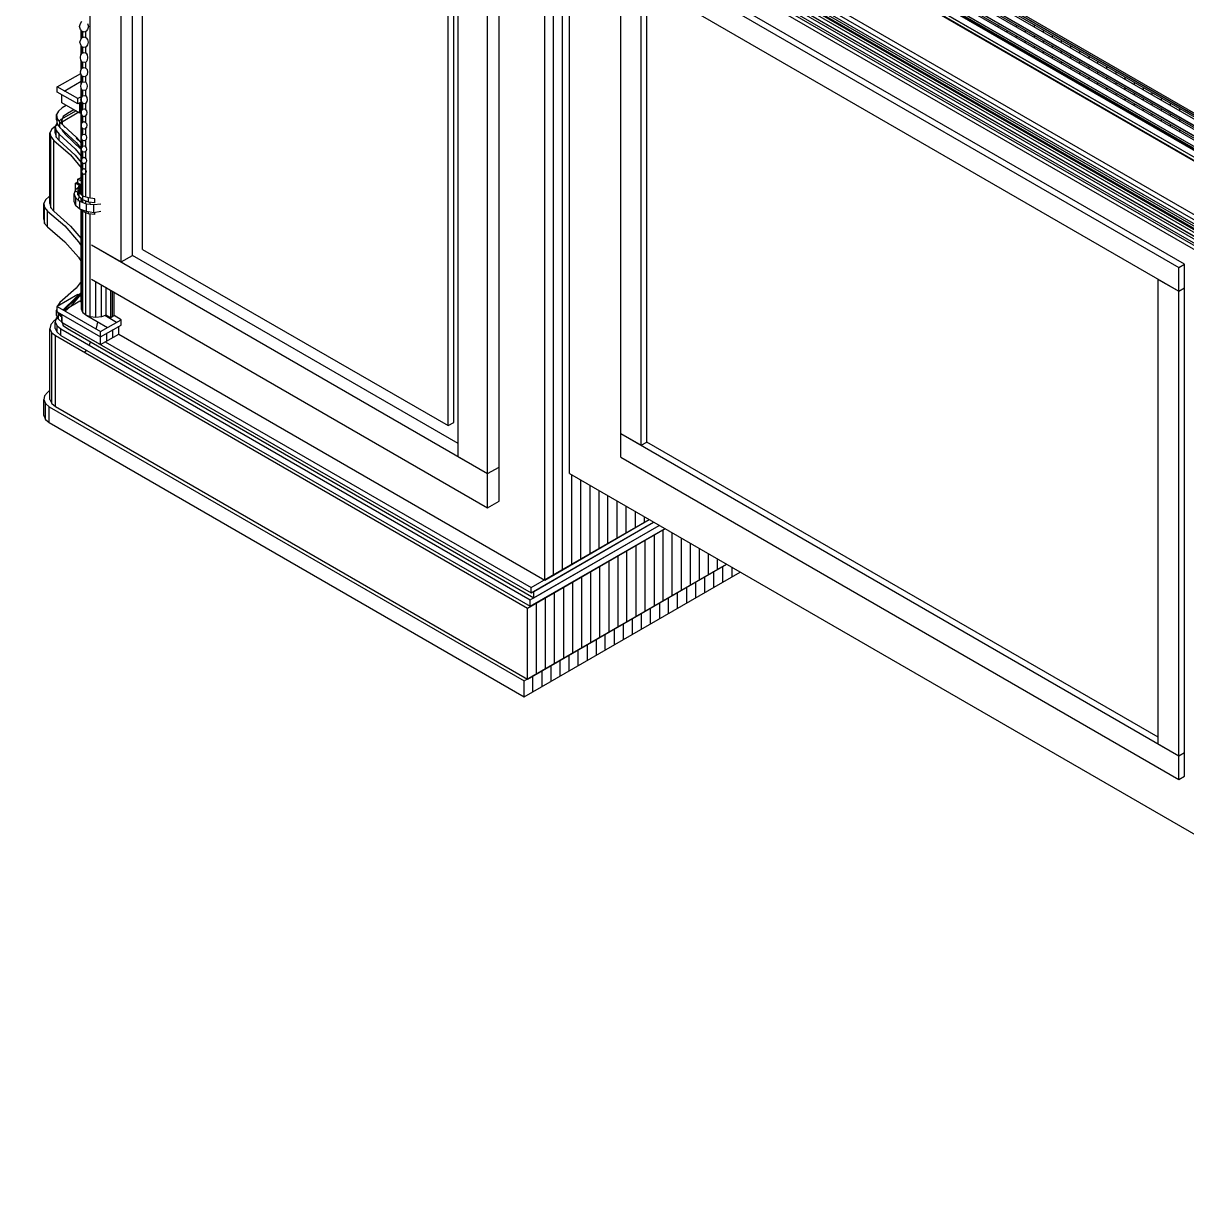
# Model space of a CAD drawing. Header units: inches. Extents: x 0.3 to 16.2, y 0.3 to 11.4.
# Drawn here: x 10.635 to 11.839, y 8.006 to 9.207 of the extents above; entities that cross this region are included whole.
import ezdxf

# ---------------------------------------------------------------- set-up
doc = ezdxf.new("R2010")
doc.units = ezdxf.units.IN
doc.header["$LTSCALE"] = 0.009843
doc.header["$MEASUREMENT"] = 0
doc.layers.add('GEOMETRY', color=7, linetype='Continuous')

msp = doc.modelspace()

# ---------------------------------------------------------------- linework, layer by layer
at = {"layer": 'GEOMETRY'}
for p, q in [((10.6386, 9.8094), (12.9437, 8.4787)), ((10.6386, 9.8094), (12.9437, 8.4787)), ((10.6386, 9.8075), (12.9437, 8.4768)), ((10.639, 9.8114), (12.9437, 8.4807)), ((10.639, 9.8114), (12.9437, 8.4807)), ((10.639, 9.8094), (12.9437, 8.4787)), ((10.6354, 9.8071), (12.9433, 8.4748)), ((10.6354, 9.8071), (12.9433, 8.4748)), ((10.6354, 9.8004), (12.9433, 8.4681)), ((10.6354, 9.7965), (12.9433, 8.4638)), ((10.6354, 9.7965), (12.9433, 8.4638)), ((10.6386, 9.7984), (12.9437, 8.4677)), ((10.6386, 9.7984), (12.9437, 8.4677)), ((10.6386, 9.7984), (12.9437, 8.4677)), ((10.6386, 9.7965), (12.9437, 8.4657)), ((10.6354, 9.7894), (12.9433, 8.4571)), ((10.6354, 9.7854), (12.9433, 8.4531)), ((10.6354, 9.7854), (12.9433, 8.4531)), ((10.6386, 9.7878), (12.9437, 8.4571)), ((10.6386, 9.7878), (12.9437, 8.4571)), ((10.6386, 9.7878), (12.9437, 8.4571)), ((10.6386, 9.7854), (12.9437, 8.4547)), ((10.6354, 9.7787), (12.9433, 8.4465)), ((10.6354, 9.7748), (12.9433, 8.4421)), ((10.6354, 9.7748), (12.9433, 8.4421)), ((10.6386, 9.7768), (12.9437, 8.4461)), ((10.6386, 9.7768), (12.9437, 8.4461)), ((10.6386, 9.7768), (12.9437, 8.4461)), ((10.6386, 9.7748), (12.9437, 8.4441)), ((10.6354, 9.7677), (12.9433, 8.4354)), ((10.6386, 9.7657), (12.9437, 8.435)), ((10.6413, 9.761), (12.9437, 8.4319)), ((10.6469, 9.7571), (12.9437, 8.4311)), ((10.6756, 9.7531), (12.9457, 8.4421)), ((10.6756, 9.7531), (12.9457, 8.4421)), ((10.6886, 9.748), (12.9469, 8.4441)), ((10.6886, 9.748), (12.9469, 8.4441)), ((10.7327, 9.6402), (12.8961, 8.3909)), ((10.7252, 9.6311), (12.8961, 8.378)), ((10.7252, 9.6311), (12.8961, 8.378)), ((10.7276, 9.6327), (12.8961, 8.3807)), ((10.7311, 9.6346), (12.8961, 8.3846)), ((10.7311, 9.6346), (12.8961, 8.3846)), ((10.7319, 9.6299), (12.8961, 8.3807)), ((10.7327, 9.6378), (12.8961, 8.3886)), ((10.7327, 9.6378), (12.8961, 8.3886)), ((10.7327, 9.6366), (12.8961, 8.3874)), ((10.7319, 9.6232), (12.8961, 8.3736)), ((10.7319, 9.6232), (12.8961, 8.3736)), ((10.7319, 9.6205), (12.8961, 8.3713)), ((10.7319, 9.6205), (12.8961, 8.3713)), ((10.7319, 9.6165), (12.8961, 8.3669)), ((10.7366, 8.9602), (10.7366, 9.5142)), ((10.7484, 8.9669), (10.7484, 9.5075)), ((10.7587, 8.9732), (10.7587, 9.489)), ((10.7047, 9.026), (10.7047, 9.4441)), ((11.1886, 9.4445), (12.4516, 8.7154)), ((11.1886, 9.3835), (12.4516, 8.6543)), ((11.1886, 9.3835), (12.4516, 8.6543)), ((11.1886, 9.3791), (12.4516, 8.6504)), ((12.448, 8.6618), (11.1969, 9.3839)), ((11.1748, 8.6311), (11.1748, 9.361)), ((11.1839, 8.6366), (11.1839, 9.3555)), ((11.1933, 8.6421), (11.1933, 9.35)), ((11.2004, 8.7413), (11.2004, 9.3461)), ((11.0748, 8.7909), (11.0748, 9.3067)), ((11.0807, 8.7941), (11.0807, 9.3098)), ((11.0854, 8.7587), (11.0854, 9.3126)), ((11.1276, 8.748), (11.1276, 9.302)), ((11.1157, 8.7413), (11.1157, 9.2953)), ((11.8366, 8.9579), (11.2594, 9.2909)), ((11.2535, 9.2878), (11.8307, 8.9543)), ((11.2535, 9.2878), (11.8307, 8.9543)), ((11.2535, 9.2634), (11.8307, 8.9299)), ((11.2535, 8.7827), (11.2535, 9.2634)), ((11.2744, 8.7705), (11.2744, 9.2508)), ((11.2803, 8.7736), (11.2803, 9.2476)), ((10.6937, 9.2039), (10.6945, 9.2067)), ((10.6945, 9.2067), (10.6961, 9.2091)), ((10.702, 9.2067), (10.7028, 9.2039)), ((10.6945, 9.2008), (10.6937, 9.2039)), ((10.6961, 9.1988), (10.6945, 9.2008)), ((10.6953, 9.1909), (10.6953, 9.1996)), ((10.6953, 9.1909), (10.6953, 9.1996)), ((10.6957, 9.1913), (10.6957, 9.1996)), ((10.6957, 9.1913), (10.6957, 9.1996)), ((10.6957, 9.1913), (10.6957, 9.1992)), ((10.6957, 9.1913), (10.6957, 9.1992)), ((10.6984, 9.198), (10.6961, 9.1988)), ((10.6969, 9.1925), (10.6969, 9.1984)), ((10.7004, 9.1988), (10.6984, 9.198)), ((10.7, 9.1921), (10.7, 9.1984)), ((10.7, 9.1921), (10.7, 9.1984)), ((10.702, 9.2008), (10.7004, 9.1988)), ((10.7028, 9.2039), (10.702, 9.2008)), ((11.6437, 9.2035), (11.6437, 9.2055)), ((11.6531, 9.198), (11.6531, 9.2)), ((11.6626, 9.2035), (11.6626, 9.2055)), ((11.6626, 9.1925), (11.6626, 9.1945)), ((11.672, 9.198), (11.672, 9.2)), ((11.6815, 9.2035), (11.6815, 9.2055)), ((11.6815, 9.1925), (11.6815, 9.1945)), ((11.6906, 9.202), (11.6906, 9.202)), ((11.6906, 9.198), (11.6906, 9.2)), ((11.7, 9.1965), (11.7, 9.1969)), ((11.7, 9.1925), (11.7, 9.1945)), ((10.6941, 9.1874), (10.6949, 9.1902)), ((10.6949, 9.1846), (10.6941, 9.1874)), ((10.6949, 9.1902), (10.6961, 9.1921)), ((10.6961, 9.1827), (10.6949, 9.1846)), ((10.6953, 9.1748), (10.6953, 9.1839)), ((10.6953, 9.1748), (10.6953, 9.1839)), ((10.6957, 9.1752), (10.6957, 9.1835)), ((10.6957, 9.1752), (10.6957, 9.1835)), ((10.6957, 9.1752), (10.6957, 9.1835)), ((10.6957, 9.1752), (10.6957, 9.1835)), ((10.6961, 9.1921), (10.6984, 9.1929)), ((10.6984, 9.1819), (10.6961, 9.1827)), ((10.6969, 9.1764), (10.6969, 9.1823)), ((10.6984, 9.1929), (10.7004, 9.1921)), ((10.7004, 9.1827), (10.6984, 9.1819)), ((10.7, 9.1764), (10.7, 9.1823)), ((10.7, 9.1764), (10.7, 9.1823)), ((10.7004, 9.1921), (10.702, 9.1902)), ((10.702, 9.1846), (10.7004, 9.1827)), ((10.702, 9.1902), (10.7024, 9.1874)), ((10.7024, 9.1874), (10.702, 9.1846)), ((11.672, 9.187), (11.672, 9.189)), ((11.6815, 9.1819), (11.6815, 9.1835)), ((11.6906, 9.187), (11.6906, 9.189)), ((11.7, 9.1819), (11.7, 9.1839)), ((11.7094, 9.1913), (11.7094, 9.1913)), ((11.7094, 9.1874), (11.7094, 9.189)), ((11.7189, 9.1858), (11.7189, 9.1858)), ((11.7189, 9.1819), (11.7189, 9.1839)), ((10.6945, 9.1717), (10.6949, 9.1744)), ((10.6949, 9.1689), (10.6945, 9.1717)), ((10.6949, 9.1744), (10.6965, 9.176)), ((10.6965, 9.176), (10.6984, 9.1768)), ((10.6984, 9.1768), (10.7004, 9.176)), ((10.7004, 9.176), (10.7016, 9.1744)), ((10.7016, 9.1744), (10.702, 9.1717)), ((10.702, 9.1717), (10.7016, 9.1689)), ((11.6906, 9.1764), (11.6906, 9.1783)), ((11.7, 9.1709), (11.7, 9.1728)), ((11.7094, 9.1764), (11.7094, 9.1783)), ((11.7189, 9.1709), (11.7189, 9.1728)), ((11.7283, 9.1803), (11.7283, 9.1803)), ((11.7283, 9.1764), (11.7283, 9.1783)), ((11.7378, 9.1748), (11.7378, 9.1752)), ((11.7378, 9.1709), (11.7378, 9.1728)), ((11.7469, 9.1693), (11.7469, 9.1697)), ((10.6945, 9.1567), (10.6953, 9.1591)), ((10.6965, 9.1669), (10.6949, 9.1689)), ((10.6953, 9.1594), (10.6953, 9.1685)), ((10.6953, 9.1594), (10.6953, 9.1685)), ((10.6953, 9.1591), (10.6965, 9.1606)), ((10.6957, 9.1594), (10.6957, 9.1681)), ((10.6957, 9.1594), (10.6957, 9.1681)), ((10.6957, 9.1598), (10.6957, 9.1681)), ((10.6957, 9.1598), (10.6957, 9.1681)), ((10.6984, 9.1665), (10.6965, 9.1669)), ((10.6965, 9.1606), (10.6984, 9.1614)), ((10.6969, 9.161), (10.6969, 9.1669)), ((10.7004, 9.1669), (10.6984, 9.1665)), ((10.6984, 9.1614), (10.7, 9.1606)), ((10.7, 9.1606), (10.7, 9.1669)), ((10.7, 9.1606), (10.7, 9.1669)), ((10.7, 9.1606), (10.7016, 9.1591)), ((10.7016, 9.1689), (10.7004, 9.1669)), ((10.7016, 9.1591), (10.702, 9.1567)), ((11.7094, 9.1654), (11.7094, 9.1673)), ((11.7189, 9.1602), (11.7189, 9.1618)), ((11.7283, 9.1654), (11.7283, 9.1673)), ((11.7378, 9.1602), (11.7378, 9.1618)), ((11.7469, 9.1654), (11.7469, 9.1673)), ((11.7563, 9.1642), (11.7563, 9.1642)), ((11.7563, 9.1602), (11.7563, 9.1622)), ((11.7657, 9.1587), (11.7657, 9.1587)), ((10.6705, 9.1413), (10.6949, 9.1551)), ((10.6776, 9.137), (10.6953, 9.1472)), ((10.6953, 9.1539), (10.6945, 9.1567)), ((10.6965, 9.1524), (10.6953, 9.1539)), ((10.6953, 9.1445), (10.6953, 9.1539)), ((10.6953, 9.1445), (10.6953, 9.1539)), ((10.6953, 9.1441), (10.6965, 9.1461)), ((10.6957, 9.1445), (10.6957, 9.1535)), ((10.6957, 9.1445), (10.6957, 9.1535)), ((10.6957, 9.1449), (10.6957, 9.1531)), ((10.6957, 9.1441), (10.6957, 9.1531)), ((10.6984, 9.1516), (10.6965, 9.1524)), ((10.6965, 9.1461), (10.6984, 9.1465)), ((10.6969, 9.1461), (10.6969, 9.152)), ((10.7, 9.1524), (10.6984, 9.1516)), ((10.6984, 9.1465), (10.7, 9.1461)), ((10.7016, 9.1539), (10.7, 9.1524)), ((10.7, 9.1461), (10.7, 9.1524)), ((10.7, 9.1461), (10.7, 9.1524)), ((10.7, 9.1461), (10.7012, 9.1441)), ((10.702, 9.1567), (10.7016, 9.1539)), ((11.7283, 9.1547), (11.7283, 9.1567)), ((11.7378, 9.1492), (11.7378, 9.1512)), ((11.7469, 9.1547), (11.7469, 9.1567)), ((11.7469, 9.1437), (11.7469, 9.1457)), ((11.7563, 9.1492), (11.7563, 9.1512)), ((11.7657, 9.1547), (11.7657, 9.1567)), ((11.7657, 9.1437), (11.7657, 9.1457)), ((11.7752, 9.1531), (11.7752, 9.1535)), ((11.7752, 9.1492), (11.7752, 9.1512)), ((11.7846, 9.1476), (11.7846, 9.148)), ((11.7846, 9.1437), (11.7846, 9.1457)), ((10.6917, 9.1291), (10.6705, 9.1413)), ((10.6917, 9.1291), (10.6705, 9.1413)), ((10.6705, 9.1358), (10.6705, 9.1413)), ((10.6917, 9.1236), (10.6705, 9.1358)), ((10.6949, 9.1421), (10.6953, 9.1441)), ((10.6953, 9.1398), (10.6949, 9.1421)), ((10.6965, 9.1378), (10.6953, 9.1398)), ((10.6953, 9.0437), (10.6953, 9.1398)), ((10.6953, 9.135), (10.6953, 9.1398)), ((10.6957, 9.1114), (10.6957, 9.1394)), ((10.6957, 9.0437), (10.6957, 9.1394)), ((10.6957, 9.1303), (10.6957, 9.1394)), ((10.6984, 9.1374), (10.6965, 9.1378)), ((10.6969, 9.1319), (10.6969, 9.1378)), ((10.7, 9.1378), (10.6984, 9.1374)), ((10.7012, 9.1398), (10.7, 9.1378)), ((10.7, 9.1315), (10.7, 9.1382)), ((10.7, 9.1315), (10.7, 9.1382)), ((10.7012, 9.1441), (10.7016, 9.1421)), ((10.7016, 9.1421), (10.7012, 9.1398)), ((11.7563, 9.1386), (11.7563, 9.1402)), ((11.7657, 9.1331), (11.7657, 9.135)), ((11.7752, 9.1386), (11.7752, 9.1402)), ((11.7846, 9.1331), (11.7846, 9.135)), ((11.7941, 9.1425), (11.7941, 9.1425)), ((11.7941, 9.1386), (11.7941, 9.1406)), ((11.8031, 9.137), (11.8031, 9.137)), ((11.8031, 9.1331), (11.8031, 9.135)), ((10.6752, 9.1248), (10.6752, 9.1331)), ((10.6941, 9.1142), (10.6752, 9.1248)), ((10.6799, 9.122), (10.6756, 9.1197)), ((10.6953, 9.1311), (10.6917, 9.1291)), ((10.6953, 9.1311), (10.6917, 9.1291)), ((10.6953, 9.1311), (10.6917, 9.1291)), ((10.6917, 9.1236), (10.6917, 9.1291)), ((10.6953, 9.1256), (10.6917, 9.1236)), ((10.6953, 9.1256), (10.6941, 9.1248)), ((10.6953, 9.1256), (10.6941, 9.1248)), ((10.6941, 9.1142), (10.6941, 9.1248)), ((10.6949, 9.128), (10.6957, 9.1303)), ((10.6957, 9.126), (10.6949, 9.128)), ((10.6957, 9.1303), (10.6969, 9.1319)), ((10.6969, 9.1244), (10.6957, 9.126)), ((10.6957, 9.0295), (10.6957, 9.1256)), ((10.6969, 9.1319), (10.6984, 9.1323)), ((10.6984, 9.1236), (10.6969, 9.1244)), ((10.6969, 9.1181), (10.6969, 9.124)), ((10.6984, 9.1323), (10.7, 9.1319)), ((10.7, 9.1244), (10.6984, 9.1236)), ((10.7, 9.1319), (10.7012, 9.1303)), ((10.7012, 9.126), (10.7, 9.1244)), ((10.7, 9.1177), (10.7, 9.1244)), ((10.7, 9.1177), (10.7, 9.1244)), ((10.7012, 9.1303), (10.7016, 9.128)), ((10.7016, 9.128), (10.7012, 9.126)), ((11.7752, 9.1276), (11.7752, 9.1295)), ((11.7846, 9.122), (11.7846, 9.124)), ((11.7941, 9.1276), (11.7941, 9.1295)), ((11.8031, 9.122), (11.8031, 9.124)), ((11.8126, 9.1315), (11.8126, 9.1319)), ((11.8126, 9.1276), (11.8126, 9.1295)), ((11.822, 9.126), (11.822, 9.1264)), ((11.822, 9.122), (11.822, 9.124)), ((10.6717, 9.1161), (10.6697, 9.1126)), ((10.6697, 9.1126), (10.6705, 9.1083)), ((10.6697, 9.1126), (10.6705, 9.1083)), ((10.6697, 9.1071), (10.6697, 9.1126)), ((10.6756, 9.1197), (10.6717, 9.1161)), ((10.6929, 9.115), (10.6732, 9.1035)), ((10.6902, 9.1165), (10.6744, 9.1075)), ((10.6768, 9.1106), (10.6752, 9.1067)), ((10.6811, 9.1138), (10.6768, 9.1106)), ((10.6878, 9.1177), (10.6811, 9.1138)), ((10.6953, 9.1146), (10.6941, 9.1142)), ((10.6953, 9.1146), (10.6957, 9.1165)), ((10.6957, 9.1126), (10.6953, 9.1146)), ((10.6957, 9.1165), (10.6969, 9.1181)), ((10.6969, 9.111), (10.6957, 9.1126)), ((10.6957, 9.1114), (10.6961, 9.1075)), ((10.6969, 9.1181), (10.6984, 9.1185)), ((10.6984, 9.1102), (10.6969, 9.111)), ((10.6969, 9.1047), (10.6969, 9.111)), ((10.6984, 9.1185), (10.6996, 9.1181)), ((10.6996, 9.111), (10.6984, 9.1102)), ((10.6996, 9.1181), (10.7008, 9.1165)), ((10.7008, 9.1126), (10.6996, 9.111)), ((10.7, 9.1043), (10.7, 9.1114)), ((10.7, 9.1043), (10.7, 9.1114)), ((10.7008, 9.1165), (10.7012, 9.1146)), ((10.7012, 9.1146), (10.7008, 9.1126)), ((11.7941, 9.1169), (11.7941, 9.1185)), ((11.8031, 9.1114), (11.8031, 9.1134)), ((11.8126, 9.1169), (11.8126, 9.1185)), ((11.822, 9.1114), (11.822, 9.1134)), ((11.8315, 9.1209), (11.8315, 9.1209)), ((11.8315, 9.1169), (11.8315, 9.1185)), ((10.665, 9.0976), (10.663, 9.0937)), ((10.6689, 9.1008), (10.665, 9.0976)), ((10.6705, 9.1043), (10.6685, 9.1004)), ((10.6685, 9.1004), (10.6693, 9.0961)), ((10.6685, 9.1004), (10.6693, 9.0961)), ((10.6685, 9.0933), (10.6685, 9.1004)), ((10.6713, 9.102), (10.6689, 9.1008)), ((10.6697, 9.1071), (10.6705, 9.1031)), ((10.6705, 9.1031), (10.6705, 9.1083)), ((10.6705, 9.1083), (10.6732, 9.1047)), ((10.6705, 9.1083), (10.6732, 9.1047)), ((10.6705, 9.1031), (10.6732, 9.0992)), ((10.6744, 9.1075), (10.6724, 9.1059)), ((10.6732, 9.1047), (10.6902, 9.0894)), ((10.6732, 9.1047), (10.6902, 9.0894)), ((10.6732, 9.0992), (10.6732, 9.1047)), ((10.6732, 9.0992), (10.6902, 9.0839)), ((10.6752, 9.1067), (10.6756, 9.1028)), ((10.6752, 9.1067), (10.6756, 9.1028)), ((10.6752, 9.1031), (10.6752, 9.1067)), ((10.6756, 9.1028), (10.6787, 9.0992)), ((10.6756, 9.1028), (10.6787, 9.0992)), ((10.6953, 9.1016), (10.6957, 9.1035)), ((10.6957, 9.0996), (10.6953, 9.1016)), ((10.6957, 9.1035), (10.6969, 9.1047)), ((10.6969, 9.098), (10.6957, 9.0996)), ((10.6969, 9.1047), (10.6984, 9.1055)), ((10.6969, 9.0917), (10.6969, 9.0984)), ((10.6984, 9.0976), (10.6969, 9.098)), ((10.6984, 9.1055), (10.6996, 9.1047)), ((10.6996, 9.098), (10.6984, 9.0976)), ((10.6996, 9.1047), (10.7008, 9.1035)), ((10.7008, 9.0996), (10.6996, 9.098)), ((10.7, 9.0913), (10.7, 9.0988)), ((10.7, 9.0913), (10.7, 9.0988)), ((10.7008, 9.1035), (10.7012, 9.1016)), ((10.7012, 9.1016), (10.7008, 9.0996)), ((11.8126, 9.1059), (11.8126, 9.1079)), ((11.822, 9.1004), (11.822, 9.1024)), ((11.8315, 9.1059), (11.8315, 9.1079)), ((10.663, 9.0937), (10.6638, 9.0898)), ((10.663, 9.0937), (10.6638, 9.0898)), ((10.663, 9.0205), (10.663, 9.0937)), ((10.6638, 9.0161), (10.6638, 9.0898)), ((10.6638, 9.0898), (10.6669, 9.0858)), ((10.6638, 9.0898), (10.6669, 9.0858)), ((10.6669, 9.0858), (10.6843, 9.0709)), ((10.6669, 9.0858), (10.6843, 9.0709)), ((10.6669, 9.0126), (10.6669, 9.0858)), ((10.6685, 9.0933), (10.6693, 9.0894)), ((10.6693, 9.0894), (10.6693, 9.0961)), ((10.6693, 9.0961), (10.6724, 9.0925)), ((10.6693, 9.0961), (10.6724, 9.0925)), ((10.6693, 9.0894), (10.6724, 9.0858)), ((10.6724, 9.0925), (10.689, 9.0772)), ((10.6724, 9.0925), (10.689, 9.0772)), ((10.6724, 9.0858), (10.6724, 9.0925)), ((10.6724, 9.0858), (10.689, 9.0705)), ((10.6756, 9.0972), (10.6756, 9.0961)), ((10.6756, 9.0961), (10.6787, 9.0925)), ((10.6787, 9.0925), (10.6953, 9.0764)), ((10.6902, 9.0894), (10.6953, 9.0831)), ((10.6902, 9.0894), (10.6953, 9.0831)), ((10.6902, 9.0882), (10.6953, 9.0835)), ((10.6902, 9.0882), (10.6953, 9.0835)), ((10.6957, 9.089), (10.6961, 9.0909)), ((10.6961, 9.087), (10.6957, 9.089)), ((10.6961, 9.0909), (10.6969, 9.0921)), ((10.6969, 9.0858), (10.6961, 9.087)), ((10.6969, 9.0921), (10.6984, 9.0925)), ((10.6984, 9.0854), (10.6969, 9.0858)), ((10.6969, 9.0795), (10.6969, 9.0858)), ((10.6984, 9.0925), (10.6996, 9.0921)), ((10.6996, 9.0858), (10.6984, 9.0854)), ((10.6996, 9.0921), (10.7004, 9.0909)), ((10.7004, 9.087), (10.6996, 9.0858)), ((10.7, 9.0791), (10.7, 9.0862)), ((10.7, 9.0791), (10.7, 9.0862)), ((10.7004, 9.0909), (10.7008, 9.089)), ((10.7008, 9.089), (10.7004, 9.087)), ((11.8315, 9.0949), (11.8315, 9.0969)), ((10.689, 9.0772), (10.6953, 9.0697)), ((10.689, 9.0772), (10.6953, 9.0697)), ((10.6902, 9.0839), (10.6953, 9.0776)), ((10.6957, 9.0768), (10.6961, 9.0783)), ((10.6961, 9.0752), (10.6957, 9.0768)), ((10.6961, 9.0783), (10.6969, 9.0799)), ((10.6969, 9.074), (10.6961, 9.0752)), ((10.6969, 9.0799), (10.6984, 9.0803)), ((10.6984, 9.0736), (10.6969, 9.074)), ((10.6969, 9.0673), (10.6969, 9.074)), ((10.6984, 9.0803), (10.6996, 9.0799)), ((10.6996, 9.074), (10.6984, 9.0736)), ((10.6996, 9.0799), (10.7004, 9.0783)), ((10.7004, 9.0752), (10.6996, 9.074)), ((10.7, 9.0669), (10.7, 9.0744)), ((10.7, 9.0669), (10.7, 9.0744)), ((10.7004, 9.0783), (10.7008, 9.0768)), ((10.7008, 9.0768), (10.7004, 9.0752)), ((10.6843, 9.0709), (10.6953, 9.0575)), ((10.6843, 9.0709), (10.6953, 9.0575)), ((10.689, 9.0705), (10.6953, 9.063)), ((10.6961, 9.0665), (10.6972, 9.0677)), ((10.6961, 9.065), (10.6961, 9.0665)), ((10.6961, 9.0634), (10.6961, 9.065)), ((10.6972, 9.0622), (10.6961, 9.0634)), ((10.6969, 9.0559), (10.6969, 9.0626)), ((10.6972, 9.0677), (10.6984, 9.0685)), ((10.6984, 9.0618), (10.6972, 9.0622)), ((10.6984, 9.0685), (10.6996, 9.0677)), ((10.6996, 9.0622), (10.6984, 9.0618)), ((10.6996, 9.0677), (10.7004, 9.0665)), ((10.7004, 9.0634), (10.6996, 9.0622)), ((10.7, 9.0272), (10.7, 9.063)), ((10.7, 9.0272), (10.7, 9.063)), ((10.7004, 9.0665), (10.7008, 9.065)), ((10.7008, 9.065), (10.7004, 9.0634)), ((10.6961, 9.0539), (10.6965, 9.0551)), ((10.6965, 9.0524), (10.6961, 9.0539)), ((10.6965, 9.0551), (10.6972, 9.0563)), ((10.6972, 9.0512), (10.6965, 9.0524)), ((10.6969, 9.0217), (10.6969, 9.0516)), ((10.6972, 9.0563), (10.6984, 9.0567)), ((10.6984, 9.0508), (10.6972, 9.0512)), ((10.6984, 9.0567), (10.6992, 9.0563)), ((10.6992, 9.0512), (10.6984, 9.0508)), ((10.6992, 9.0563), (10.7, 9.0551)), ((10.7, 9.0524), (10.6992, 9.0512)), ((10.7, 9.0551), (10.7004, 9.0539)), ((10.7004, 9.0539), (10.7, 9.0524)), ((10.6894, 9.0417), (10.6917, 9.0429)), ((10.6941, 9.039), (10.6894, 9.0417)), ((10.6941, 9.039), (10.6894, 9.0417)), ((10.6894, 9.0335), (10.6894, 9.0417)), ((10.6898, 9.035), (10.6941, 9.039)), ((10.6917, 9.0457), (10.6953, 9.0476)), ((10.6957, 9.0437), (10.6917, 9.0457)), ((10.6957, 9.0437), (10.6917, 9.0457)), ((10.6917, 9.0417), (10.6917, 9.0457)), ((10.6957, 9.0394), (10.6917, 9.0417)), ((10.6921, 9.0354), (10.6933, 9.0394)), ((10.6933, 9.0394), (10.6957, 9.0413)), ((10.6941, 9.0445), (10.6953, 9.0449)), ((10.6941, 9.0307), (10.6941, 9.039)), ((10.6953, 9.0315), (10.6953, 9.0398)), ((10.6957, 9.0315), (10.6957, 9.0394)), ((10.6972, 9.0425), (10.6969, 9.0429)), ((10.6972, 9.0425), (10.6969, 9.0429)), ((10.6969, 9.0425), (10.6972, 9.0425)), ((10.6972, 9.0386), (10.6969, 9.039)), ((10.6972, 9.0386), (10.6972, 9.0425)), ((10.6622, 9.028), (10.6583, 9.0244)), ((10.6638, 9.0287), (10.6622, 9.028)), ((10.6882, 9.0307), (10.6898, 9.035)), ((10.6898, 9.0264), (10.6882, 9.0307)), ((10.6898, 9.0264), (10.6882, 9.0307)), ((10.6882, 9.0228), (10.6882, 9.0307)), ((10.6921, 9.0319), (10.6894, 9.0335)), ((10.6941, 9.0228), (10.6898, 9.0264)), ((10.6898, 9.0181), (10.6898, 9.0264)), ((10.6941, 9.0228), (10.6898, 9.0264)), ((10.6917, 9.0295), (10.6917, 9.0323)), ((10.6933, 9.0287), (10.6917, 9.0295)), ((10.6933, 9.0319), (10.6921, 9.0354)), ((10.6933, 9.0319), (10.6921, 9.0354)), ((10.6921, 9.0315), (10.6921, 9.0354)), ((10.6933, 9.0276), (10.6921, 9.0315)), ((10.6921, 9.0232), (10.6933, 9.0272)), ((10.6972, 9.0283), (10.6933, 9.0319)), ((10.6933, 9.0276), (10.6933, 9.0319)), ((10.6972, 9.0283), (10.6933, 9.0319)), ((10.6941, 9.0307), (10.6933, 9.0311)), ((10.6933, 9.0272), (10.6937, 9.0276)), ((10.6972, 9.0244), (10.6933, 9.0276)), ((10.6941, 9.035), (10.6953, 9.0354)), ((10.6957, 9.0315), (10.6941, 9.0323)), ((10.6957, 9.0315), (10.6941, 9.0323)), ((10.6953, 9.022), (10.6953, 9.026)), ((10.6957, 9.022), (10.6957, 9.0256)), ((10.6957, 9.022), (10.6957, 9.0256)), ((10.6972, 9.0303), (10.6969, 9.0307)), ((10.6972, 9.0303), (10.6969, 9.0307)), ((10.6969, 9.0303), (10.6972, 9.0303)), ((10.6972, 9.0264), (10.6972, 9.0303)), ((10.7028, 9.0264), (10.6972, 9.0283)), ((10.6972, 9.0244), (10.6972, 9.0283)), ((10.7028, 9.0264), (10.6972, 9.0283)), ((10.7094, 9.0256), (10.7028, 9.0264)), ((10.7028, 9.022), (10.7028, 9.0264)), ((10.7094, 9.0256), (10.7028, 9.0264)), ((10.7094, 9.0213), (10.7094, 9.0256)), ((10.6583, 9.0244), (10.6567, 9.0205)), ((10.6567, 9.0205), (10.6575, 9.0165)), ((10.6567, 9.0205), (10.6575, 9.0165)), ((10.6567, 9.0043), (10.6567, 9.0205)), ((10.6575, 9), (10.6575, 9.0165)), ((10.6575, 9.0165), (10.6606, 9.0126)), ((10.6575, 9.0165), (10.6606, 9.0126)), ((10.663, 9.0205), (10.6638, 9.0161)), ((10.6638, 9.0161), (10.6669, 9.0126)), ((10.6898, 9.0181), (10.6882, 9.0228)), ((10.6941, 9.0146), (10.6898, 9.0181)), ((10.6941, 9.0189), (10.6933, 9.0193)), ((10.6941, 9.0189), (10.6933, 9.0193)), ((10.6972, 9.0122), (10.6933, 9.0154)), ((10.7008, 9.0201), (10.6941, 9.0228)), ((10.6941, 9.0146), (10.6941, 9.0228)), ((10.7008, 9.0201), (10.6941, 9.0228)), ((10.7008, 9.0122), (10.6941, 9.0146)), ((10.6953, 8.9201), (10.6953, 9.0138)), ((10.6957, 8.9114), (10.6957, 9.0134)), ((10.6957, 8.9114), (10.6957, 9.0134)), ((10.6969, 8.9079), (10.6969, 9.0134)), ((10.7028, 9.022), (10.6972, 9.0244)), ((10.6972, 9.0122), (10.6972, 9.0134)), ((10.7, 9.0205), (10.7, 9.0232)), ((10.7, 9.0205), (10.7, 9.0232)), ((10.7083, 9.0193), (10.7008, 9.0201)), ((10.7008, 9.0122), (10.7008, 9.0201)), ((10.7083, 9.0193), (10.7008, 9.0201)), ((10.7094, 9.0213), (10.7028, 9.022)), ((10.7047, 9.0197), (10.7047, 9.022)), ((10.7157, 9.0201), (10.7083, 9.0193)), ((10.7157, 9.0201), (10.7083, 9.0193)), ((10.7083, 9.011), (10.7083, 9.0193)), ((10.6567, 9.0043), (10.6575, 9)), ((10.6606, 9.0126), (10.6783, 8.9976)), ((10.6606, 9.0126), (10.6783, 8.9976)), ((10.6606, 8.9965), (10.6606, 9.0126)), ((10.6669, 9.0126), (10.6843, 8.9972)), ((10.7028, 9.0098), (10.6972, 9.0122)), ((10.7, 8.9051), (10.7, 9.011)), ((10.7, 8.9173), (10.7, 9.011)), ((10.7083, 9.011), (10.7008, 9.0122)), ((10.7028, 9.0098), (10.7028, 9.0118)), ((10.7094, 9.0091), (10.7028, 9.0098)), ((10.7047, 8.9035), (10.7047, 9.0098)), ((10.7157, 9.0122), (10.7083, 9.011)), ((10.7094, 9.0091), (10.7094, 9.0114)), ((10.6575, 9), (10.6606, 8.9965)), ((10.6606, 8.9965), (10.6783, 8.9811)), ((10.6783, 8.9976), (10.6925, 8.9811)), ((10.6783, 8.9976), (10.6925, 8.9811)), ((10.6843, 8.9972), (10.6953, 8.9843)), ((10.6783, 8.9811), (10.6925, 8.965)), ((10.6925, 8.9811), (10.6953, 8.9768)), ((10.6925, 8.9811), (10.6953, 8.9768)), ((10.7059, 8.978), (11.1157, 8.7413)), ((10.7059, 8.978), (11.1157, 8.7413)), ((10.7059, 8.978), (10.7366, 8.9602)), ((10.6925, 8.965), (10.6953, 8.9606)), ((10.7366, 8.9602), (10.7484, 8.9669)), ((11.0854, 8.7724), (10.7484, 8.9669)), ((10.7587, 8.9732), (11.0748, 8.7909)), ((11.8307, 8.9543), (11.8366, 8.9579)), ((11.8307, 8.9543), (11.8366, 8.9579)), ((11.8307, 8.9299), (11.8307, 8.9543)), ((11.8366, 8.9335), (11.8366, 8.9579)), ((10.7059, 8.9425), (11.1157, 8.7059)), ((11.8094, 8.9421), (11.8307, 8.9299)), ((11.8094, 8.9421), (11.8307, 8.9299)), ((11.8094, 8.4614), (11.8094, 8.9421)), ((10.6902, 8.9331), (10.6732, 8.9181)), ((10.6953, 8.9398), (10.6902, 8.9331)), ((10.7106, 8.9028), (10.7106, 8.9398)), ((10.7165, 8.9035), (10.7165, 8.9366)), ((10.7213, 8.9051), (10.7213, 8.9339)), ((10.726, 8.9024), (10.726, 8.9311)), ((10.7276, 8.9035), (10.7276, 8.9299)), ((10.7295, 8.9047), (10.7295, 8.9291)), ((11.8307, 8.9299), (11.8366, 8.9335)), ((11.8307, 8.9299), (11.8366, 8.9335)), ((11.8307, 8.9299), (11.8366, 8.9335)), ((11.8307, 8.4492), (11.8307, 8.9299)), ((11.8366, 8.4528), (11.8366, 8.9335)), ((10.6917, 8.9264), (10.6705, 8.9142)), ((10.6732, 8.9181), (10.6705, 8.9142)), ((10.689, 8.9209), (10.6772, 8.9102)), ((10.6941, 8.9197), (10.6776, 8.9098)), ((10.6953, 8.9287), (10.6787, 8.9126)), ((10.6953, 8.9272), (10.6843, 8.9142)), ((10.6953, 8.9283), (10.689, 8.9209)), ((10.6953, 8.9244), (10.6917, 8.9264)), ((10.6957, 8.9185), (10.6941, 8.9197)), ((10.6957, 8.9201), (10.6953, 8.9201)), ((10.6705, 8.9142), (10.6697, 8.9102)), ((10.6697, 8.9102), (10.6717, 8.9063)), ((10.6697, 8.9102), (10.6717, 8.9063)), ((10.6697, 8.9047), (10.6697, 8.9102)), ((10.6705, 8.9142), (10.7154, 8.8882)), ((10.6705, 8.9142), (10.7154, 8.8882)), ((10.6705, 8.9087), (10.6705, 8.9142)), ((10.6705, 8.9087), (10.7154, 8.8827)), ((10.6717, 8.9008), (10.6717, 8.9063)), ((10.6717, 8.9063), (10.6756, 8.9031)), ((10.6717, 8.9063), (10.6756, 8.9031)), ((10.6724, 8.9055), (10.6717, 8.9047)), ((10.6736, 8.9071), (10.6724, 8.9055)), ((10.6752, 8.9059), (10.6736, 8.9047)), ((10.6752, 8.9059), (10.6752, 8.9051)), ((10.6752, 8.8976), (10.6752, 8.9059)), ((10.6752, 8.9051), (10.6752, 8.9047)), ((10.6752, 8.9051), (10.6752, 8.9047)), ((10.6752, 8.8984), (10.6752, 8.9051)), ((10.6787, 8.9126), (10.6768, 8.9106)), ((10.6843, 8.9142), (10.6787, 8.9094)), ((10.6957, 8.9114), (10.6972, 8.9079)), ((10.6969, 8.9079), (10.6957, 8.9114)), ((10.7, 8.9051), (10.6969, 8.9079)), ((10.6972, 8.9079), (10.7012, 8.9047)), ((10.7047, 8.9035), (10.7, 8.9051)), ((10.7213, 8.9051), (10.7165, 8.9035)), ((10.726, 8.9024), (10.7213, 8.9051)), ((10.6638, 8.8953), (10.663, 8.8909)), ((10.6669, 8.8988), (10.6638, 8.8953)), ((10.6717, 8.9028), (10.6669, 8.8988)), ((10.6693, 8.902), (10.6685, 8.898)), ((10.6685, 8.898), (10.6705, 8.8941)), ((10.6685, 8.898), (10.6705, 8.8941)), ((10.6685, 8.8913), (10.6685, 8.898)), ((10.6705, 8.9035), (10.6693, 8.902)), ((10.6697, 8.9047), (10.6717, 8.9008)), ((10.6705, 8.8874), (10.6705, 8.8941)), ((10.6705, 8.8941), (10.6744, 8.8909)), ((10.6705, 8.8941), (10.6744, 8.8909)), ((10.6717, 8.9008), (10.6756, 8.8976)), ((10.6752, 8.8984), (10.6768, 8.8945)), ((10.6752, 8.8976), (10.7154, 8.8748)), ((10.6756, 8.8976), (10.6756, 8.9031)), ((10.6756, 8.8976), (11.1606, 8.6177)), ((10.6768, 8.8945), (10.6768, 8.8969)), ((10.6768, 8.8945), (10.6811, 8.8913)), ((10.7012, 8.9047), (10.7224, 8.8925)), ((10.7106, 8.9028), (10.7047, 8.9035)), ((10.7165, 8.9035), (10.7106, 8.9028)), ((10.7122, 8.898), (10.711, 8.8917)), ((10.7154, 8.8882), (10.7366, 8.9004)), ((10.7154, 8.8882), (10.7366, 8.9004)), ((10.7154, 8.8827), (10.7366, 8.8949)), ((10.7319, 8.8976), (10.7197, 8.9047)), ((10.7295, 8.9047), (10.726, 8.9024)), ((10.7366, 8.9004), (10.7295, 8.9047)), ((10.7343, 8.8854), (10.7343, 8.8937)), ((10.7366, 8.8949), (10.7366, 8.9004)), ((10.663, 8.8909), (10.665, 8.887)), ((10.663, 8.8909), (10.665, 8.887)), ((10.663, 8.8177), (10.663, 8.8909)), ((10.665, 8.8138), (10.665, 8.887)), ((10.665, 8.887), (10.6689, 8.8839)), ((10.665, 8.887), (10.6689, 8.8839)), ((10.6685, 8.8913), (10.6705, 8.8874)), ((10.6689, 8.8839), (11.1571, 8.602)), ((10.6689, 8.8839), (11.1571, 8.602)), ((10.6689, 8.8106), (10.6689, 8.8839)), ((10.6705, 8.8874), (10.6744, 8.8839)), ((10.6744, 8.8909), (11.1598, 8.6106)), ((10.6744, 8.8909), (11.1598, 8.6106)), ((10.6744, 8.8839), (10.6744, 8.8909)), ((10.6744, 8.8839), (11.1598, 8.6039)), ((10.6811, 8.8913), (11.1634, 8.6126)), ((10.711, 8.8917), (10.7106, 8.8909)), ((10.7154, 8.8827), (10.7154, 8.8882)), ((10.7154, 8.8748), (10.7154, 8.8854)), ((10.7154, 8.8748), (10.7343, 8.8854)), ((10.7217, 8.8783), (10.7217, 8.8866)), ((10.728, 8.8819), (10.728, 8.8902)), ((10.7343, 8.8854), (11.1748, 8.6311)), ((10.7004, 8.8689), (10.6988, 8.8665)), ((10.7047, 8.8772), (10.7035, 8.874)), ((10.7201, 8.8776), (11.1606, 8.6232)), ((10.7201, 8.8776), (11.1606, 8.6232)), ((10.6575, 8.8217), (10.6567, 8.8177)), ((10.6606, 8.8252), (10.6575, 8.8217)), ((10.663, 8.8276), (10.6606, 8.8252)), ((10.6567, 8.8177), (10.6583, 8.8138)), ((10.6567, 8.8177), (10.6583, 8.8138)), ((10.6567, 8.8012), (10.6567, 8.8177)), ((10.6583, 8.7972), (10.6583, 8.8138)), ((10.6583, 8.8138), (10.6622, 8.8102)), ((10.6583, 8.8138), (10.6622, 8.8102)), ((10.6622, 8.8102), (11.1535, 8.5268)), ((10.6622, 8.8102), (11.1535, 8.5268)), ((10.6622, 8.7941), (10.6622, 8.8102)), ((10.663, 8.8177), (10.665, 8.8138)), ((10.665, 8.8138), (10.6689, 8.8106)), ((10.6689, 8.8106), (11.1571, 8.5287)), ((10.6567, 8.8012), (10.6583, 8.7972)), ((10.6583, 8.7972), (10.6622, 8.7941)), ((10.6622, 8.7941), (11.1535, 8.5102)), ((11.0748, 8.7909), (11.0807, 8.7941)), ((11.2535, 8.7827), (11.8307, 8.4492)), ((11.2535, 8.7827), (11.8307, 8.4492)), ((11.2535, 8.7827), (11.2744, 8.7705)), ((11.2535, 8.7583), (11.2535, 8.7827)), ((11.2744, 8.7705), (11.2803, 8.7736)), ((11.8094, 8.4685), (11.2803, 8.7736)), ((11.0854, 8.7587), (11.1157, 8.7413)), ((11.2535, 8.7583), (11.8307, 8.4248)), ((11.1157, 8.7413), (11.1276, 8.748)), ((11.1157, 8.7413), (11.1276, 8.748)), ((11.1157, 8.7413), (11.1276, 8.748)), ((11.1157, 8.7059), (11.1157, 8.7413)), ((11.1276, 8.7126), (11.1276, 8.748)), ((11.2004, 8.7413), (12.4748, 8.0055)), ((11.2028, 8.6476), (11.2028, 8.7398)), ((11.2122, 8.6528), (11.2122, 8.7346)), ((11.2217, 8.6583), (11.2217, 8.7291)), ((11.1157, 8.7059), (11.1276, 8.7126)), ((11.2311, 8.6638), (11.2311, 8.7236)), ((11.2402, 8.6693), (11.2402, 8.7181)), ((11.2496, 8.6744), (11.2496, 8.7126)), ((11.2591, 8.6799), (11.2591, 8.7075)), ((11.2685, 8.6854), (11.2685, 8.702)), ((11.1606, 8.6232), (11.2827, 8.6937)), ((11.1606, 8.6232), (11.2827, 8.6937)), ((11.1606, 8.6177), (11.2874, 8.6909)), ((11.1634, 8.6193), (11.2874, 8.6909)), ((11.1634, 8.6193), (11.2874, 8.6909)), ((11.1748, 8.6311), (11.2827, 8.6937)), ((11.278, 8.6909), (11.278, 8.6965)), ((11.1571, 8.602), (11.2992, 8.6843)), ((11.1571, 8.602), (11.2992, 8.6843)), ((11.1598, 8.6106), (11.2933, 8.6874)), ((11.1598, 8.6106), (11.2933, 8.6874)), ((11.1598, 8.6039), (11.2992, 8.6843)), ((11.1634, 8.6126), (11.2933, 8.6874)), ((11.2882, 8.6043), (11.2882, 8.6776)), ((11.2972, 8.6098), (11.2972, 8.6831)), ((11.3067, 8.6154), (11.3067, 8.6799)), ((11.2693, 8.5937), (11.2693, 8.6669)), ((11.2787, 8.5992), (11.2787, 8.6724)), ((11.3161, 8.6205), (11.3161, 8.6744)), ((11.3256, 8.626), (11.3256, 8.6689)), ((11.2508, 8.5827), (11.2508, 8.6563)), ((11.2598, 8.5882), (11.2598, 8.6614)), ((11.335, 8.6315), (11.335, 8.6638)), ((11.3441, 8.637), (11.3441, 8.6583)), ((11.3535, 8.6421), (11.3535, 8.6528)), ((11.1535, 8.5268), (11.3626, 8.6476)), ((11.1535, 8.5268), (11.3626, 8.6476)), ((11.1571, 8.5287), (11.3626, 8.6476)), ((11.2319, 8.572), (11.2319, 8.6453)), ((11.2413, 8.5776), (11.2413, 8.6508)), ((11.3496, 8.6236), (11.3496, 8.6402)), ((11.3591, 8.6291), (11.3591, 8.6453)), ((11.3685, 8.6346), (11.3685, 8.6445)), ((11.1535, 8.5102), (11.3768, 8.6394)), ((11.2039, 8.5559), (11.2039, 8.6291)), ((11.213, 8.561), (11.213, 8.6346)), ((11.2224, 8.5665), (11.2224, 8.6398)), ((11.3311, 8.613), (11.3311, 8.6291)), ((11.3402, 8.6181), (11.3402, 8.6346)), ((11.1606, 8.6177), (11.1606, 8.6232)), ((11.1634, 8.6126), (11.1634, 8.6193)), ((11.185, 8.5449), (11.185, 8.6181)), ((11.1945, 8.5504), (11.1945, 8.6236)), ((11.3122, 8.602), (11.3122, 8.6185)), ((11.3217, 8.6075), (11.3217, 8.6236)), ((11.1598, 8.6039), (11.1598, 8.6106)), ((11.1661, 8.5343), (11.1661, 8.6075)), ((11.1756, 8.5394), (11.1756, 8.613)), ((11.2937, 8.5913), (11.2937, 8.6075)), ((11.3028, 8.5969), (11.3028, 8.613)), ((11.1571, 8.5287), (11.1571, 8.602)), ((11.2748, 8.5807), (11.2748, 8.5969)), ((11.2843, 8.5858), (11.2843, 8.6024)), ((11.2469, 8.5642), (11.2469, 8.5807)), ((11.2563, 8.5697), (11.2563, 8.5862)), ((11.2657, 8.5752), (11.2657, 8.5913)), ((11.2283, 8.5535), (11.2283, 8.5697)), ((11.2374, 8.5591), (11.2374, 8.5752)), ((11.2094, 8.5429), (11.2094, 8.5591)), ((11.2189, 8.548), (11.2189, 8.5646)), ((11.1909, 8.5319), (11.1909, 8.5484)), ((11.2, 8.5374), (11.2, 8.5535)), ((11.1626, 8.5157), (11.1626, 8.5323)), ((11.172, 8.5213), (11.172, 8.5374)), ((11.1815, 8.5268), (11.1815, 8.5429)), ((11.1535, 8.5102), (11.1535, 8.5268)), ((11.8094, 8.4614), (11.8307, 8.4492)), ((11.8307, 8.4492), (11.8366, 8.4528)), ((11.8307, 8.4492), (11.8366, 8.4528)), ((11.8307, 8.4492), (11.8366, 8.4528)), ((11.8307, 8.4248), (11.8307, 8.4492)), ((11.8366, 8.4283), (11.8366, 8.4528)), ((11.8307, 8.4248), (11.8366, 8.4283))]:
    msp.add_line(p, q, dxfattribs=at)

doc.saveas('drawing.dxf')
